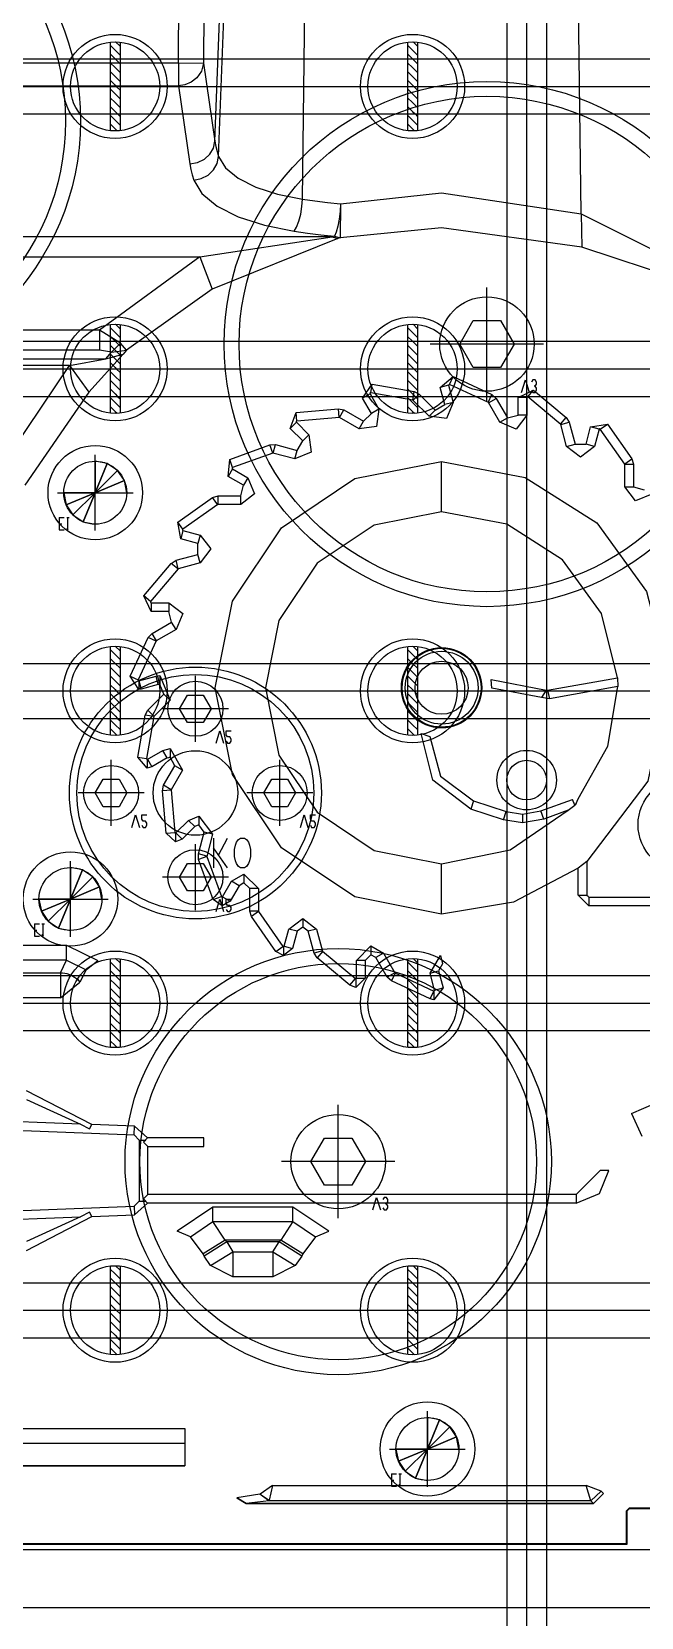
# Model space of a CAD drawing. Header units: millimetres. Extents: x -1 to 1014, y -756 to 757.
# Drawn here: x 195.3 to 228.3, y 82.8 to 168.7 of the extents above; entities that cross this region are included whole.
import ezdxf

# ---------------------------------------------------------------- set-up
doc = ezdxf.new("R2010")
doc.units = ezdxf.units.MM

# ---------------------------------------------------------------- blocks, each defined once
blk = doc.blocks.new('blockName2')
for points in [[(222.12, 281.492), (222.12, 29.578)], [(221.045, 280.418), (221.045, 37.2676)], [(223.194, 280.418), (223.194, 37.2676)], [(203.259, 167.015), (203.343, 181.31)], [(204.702, 181.302), (204.618, 167.007)], [(205.232, 162.764), (205.684, 174.518)], [(205.436, 161.936), (205.884, 173.705)], [(209.972, 159.626), (210.119, 171.549)], [(225.072, 158.827), (224.915, 171.549)], [(199.561, 168.143), (199.561, 163.338)], [(199.561, 167.976), (199.829, 167.707)], [(199.829, 167.707), (200.098, 167.439)], [(199.855, 168.156), (200.098, 167.913)], [(200.098, 168.143), (200.098, 163.338)], [(215.675, 168.143), (215.675, 163.338)], [(215.675, 167.976), (215.943, 167.707)], [(215.943, 167.707), (216.212, 167.439)], [(215.969, 168.156), (216.212, 167.913)], [(216.212, 168.143), (216.212, 163.338)], [(96.4318, 167.234), (270.999, 167.234)], [(166.245, 167.015), (203.259, 167.015)], [(199.561, 167.501), (199.828, 167.234)], [(199.561, 167.026), (199.829, 166.758)], [(199.828, 167.234), (199.829, 167.233)], [(199.829, 167.233), (200.098, 166.964)], [(199.829, 166.758), (200.098, 166.489)], [(203.259, 167.015), (203.259, 165.78)], [(203.259, 167.015), (204.618, 167.007)], [(204.618, 167.007), (204.511, 166.565), (204.26, 166.205), (203.943, 165.965), (203.607, 165.83), (203.259, 165.78)], [(204.618, 167.007), (205.232, 162.764)], [(215.675, 167.501), (215.942, 167.234)], [(215.675, 167.026), (215.943, 166.758)], [(215.942, 167.234), (215.943, 167.233)], [(215.943, 167.233), (216.212, 166.964)], [(215.943, 166.758), (216.212, 166.489)], [(199.561, 166.552), (199.829, 166.283)], [(199.561, 166.077), (199.829, 165.808)], [(199.829, 166.283), (200.098, 166.014)], [(215.675, 166.552), (215.943, 166.283)], [(215.675, 166.077), (215.943, 165.808)], [(215.943, 166.283), (216.212, 166.014)], [(96.4318, 165.741), (272.492, 165.741)], [(166.245, 165.78), (203.259, 165.78)], [(199.561, 165.602), (199.829, 165.333)], [(199.561, 165.127), (199.829, 164.859)], [(199.829, 165.808), (199.897, 165.741)], [(199.829, 165.333), (200.098, 165.065)], [(199.897, 165.741), (200.098, 165.54)], [(203.259, 165.78), (203.873, 161.537)], [(215.675, 165.602), (215.943, 165.333)], [(215.675, 165.127), (215.943, 164.859)], [(215.943, 165.808), (216.011, 165.741)], [(215.943, 165.333), (216.212, 165.065)], [(216.011, 165.741), (216.212, 165.54)], [(96.4318, 164.247), (270.999, 164.247)], [(199.561, 164.653), (199.829, 164.384)], [(199.561, 164.178), (199.829, 163.909)], [(199.829, 164.859), (200.098, 164.59)], [(199.829, 164.384), (199.966, 164.247)], [(199.966, 164.247), (200.098, 164.115)], [(215.675, 164.653), (215.943, 164.384)], [(215.675, 164.178), (215.943, 163.909)], [(215.943, 164.859), (216.212, 164.59)], [(215.943, 164.384), (216.08, 164.247)], [(216.08, 164.247), (216.212, 164.115)], [(199.561, 163.703), (199.829, 163.434)], [(199.829, 163.909), (200.098, 163.641)], [(199.829, 163.434), (199.935, 163.329)], [(215.675, 163.703), (215.943, 163.434)], [(215.943, 163.909), (216.212, 163.641)], [(215.943, 163.434), (216.048, 163.329)], [(203.873, 161.537), (204.298, 161.61), (204.673, 161.794), (204.966, 162.065), (205.155, 162.392), (205.232, 162.764)], [(205.232, 162.764), (205.282, 162.488), (205.35, 162.211), (205.436, 161.936)], [(204.089, 160.66), (204.496, 160.743), (204.866, 160.934), (205.163, 161.215), (205.359, 161.56), (205.436, 161.936)], [(205.436, 161.936), (205.813, 161.327), (206.493, 160.766), (207.445, 160.281), (208.624, 159.895), (209.972, 159.626)], [(203.873, 161.537), (203.925, 161.244), (203.997, 160.952), (204.089, 160.66)], [(204.089, 160.66), (204.537, 159.933), (205.355, 159.257), (206.5, 158.675), (207.92, 158.21), (209.529, 157.89)], [(212.037, 159.371), (217.517, 159.964)], [(217.517, 159.964), (225.072, 158.827)], [(209.529, 157.89), (209.663, 158.112), (209.784, 158.43), (209.882, 158.812), (209.946, 159.224), (209.972, 159.626)], [(209.972, 159.626), (210.654, 159.532), (211.343, 159.447), (212.037, 159.371)], [(212.037, 159.371), (212.019, 158.965), (211.971, 158.549), (211.9, 158.161), (211.811, 157.84), (211.715, 157.619)], [(212.037, 159.371), (212.015, 157.528)], [(225.072, 158.827), (225.104, 157.03)], [(225.072, 158.827), (229.806, 156.475)], [(211.589, 157.585), (187.039, 157.585)], [(204.415, 156.498), (211.589, 157.585)], [(211.895, 157.496), (205.093, 154.744)], [(209.529, 157.89), (210.251, 157.79), (210.98, 157.7), (211.715, 157.619)], [(211.715, 157.619), (211.589, 157.585)], [(211.589, 157.585), (211.895, 157.496)], [(211.715, 157.619), (212.015, 157.528)], [(212.015, 157.528), (211.895, 157.496)], [(217.517, 158.071), (212.015, 157.528)], [(225.104, 157.03), (217.517, 158.071)], [(187.039, 156.498), (204.415, 156.498)], [(204.415, 156.498), (198.982, 152.529)], [(204.415, 156.498), (205.093, 154.744)], [(230.468, 155.261), (225.104, 157.03)], [(205.093, 154.744), (200.448, 151.452)], [(219.972, 148.705), (219.972, 154.845)], [(219.233, 150.496), (218.495, 151.775), (219.233, 153.054), (220.71, 153.054), (221.449, 151.775), (220.71, 150.496), (219.233, 150.496)], [(198.982, 152.529), (172.849, 152.529)], [(200.117, 151.819), (198.982, 152.529)], [(198.982, 152.529), (198.982, 151.442)], [(199.561, 152.834), (199.561, 148.03)], [(199.561, 152.668), (199.829, 152.399)], [(199.561, 152.193), (199.828, 151.926)], [(199.829, 152.399), (200.098, 152.13)], [(199.855, 152.848), (200.098, 152.605)], [(200.098, 152.834), (200.098, 148.03)], [(215.675, 152.834), (215.675, 148.03)], [(215.675, 152.668), (215.943, 152.399)], [(215.675, 152.193), (215.942, 151.926)], [(215.943, 152.399), (216.212, 152.13)], [(215.969, 152.848), (216.212, 152.605)], [(216.212, 152.834), (216.212, 148.03)], [(96.4318, 151.926), (270.999, 151.926)], [(198.982, 151.442), (174.404, 151.442)], [(199.627, 151.335), (198.982, 151.442)], [(199.327, 150.981), (199.627, 151.335)], [(199.561, 151.718), (199.829, 151.45)], [(200.117, 151.819), (199.627, 151.335)], [(199.627, 151.335), (200.448, 151.452)], [(199.828, 151.926), (199.829, 151.924)], [(199.829, 151.924), (200.098, 151.656)], [(199.829, 151.45), (200.098, 151.181)], [(200.448, 151.452), (200.117, 151.819)], [(200.448, 151.452), (200.265, 151.233)], [(215.675, 151.718), (215.943, 151.45)], [(215.942, 151.926), (215.943, 151.924)], [(215.943, 151.924), (216.212, 151.656)], [(215.943, 151.45), (216.212, 151.181)], [(223.041, 151.775), (216.902, 151.775)], [(96.4318, 150.432), (272.492, 150.432)], [(175.573, 150.981), (199.327, 150.981)], [(197.364, 150.619), (175.573, 150.619)], [(193.497, 144.881), (197.364, 150.619)], [(197.364, 150.619), (199.327, 150.981)], [(197.364, 150.619), (198.406, 149.169)], [(200.265, 151.233), (198.406, 149.169)], [(199.327, 150.981), (200.265, 151.233)], [(199.561, 151.243), (199.829, 150.975)], [(199.561, 150.769), (199.829, 150.5)], [(199.829, 150.975), (200.098, 150.706)], [(199.829, 150.5), (199.897, 150.432)], [(199.897, 150.432), (200.098, 150.231)], [(215.675, 151.243), (215.943, 150.975)], [(215.675, 150.769), (215.943, 150.5)], [(215.943, 150.975), (216.212, 150.706)], [(215.943, 150.5), (216.011, 150.432)], [(216.011, 150.432), (216.212, 150.231)], [(199.561, 150.294), (199.829, 150.025)], [(199.561, 149.819), (199.829, 149.55)], [(199.829, 150.025), (200.098, 149.757)], [(199.829, 149.55), (200.098, 149.282)], [(213.231, 148.848), (213.76, 149.603)], [(213.678, 149.138), (213.76, 149.603)], [(213.76, 149.603), (216.033, 149.202)], [(215.675, 150.294), (215.943, 150.025)], [(215.675, 149.819), (215.943, 149.55)], [(215.943, 150.025), (216.212, 149.757)], [(215.943, 149.55), (216.212, 149.282)], [(217.44, 149.422), (218.147, 150.015)], [(217.897, 149.544), (217.44, 149.422)], [(217.948, 149.587), (217.921, 149.589), (217.9, 149.571), (217.897, 149.544)], [(217.897, 149.544), (218.146, 148.614)], [(217.948, 149.587), (218.147, 150.015)], [(220.05, 148.606), (217.948, 149.587)], [(218.147, 150.015), (220.239, 149.039)], [(221.852, 149.156), (222.054, 149.827), (222.255, 149.156)], [(222.591, 149.492), (222.658, 149.603), (222.658, 149.715), (222.591, 149.827), (222.457, 149.827), (222.39, 149.715)], [(96.4318, 148.939), (270.999, 148.939)], [(198.406, 149.169), (194.936, 144.133)], [(199.561, 149.344), (199.829, 149.076)], [(199.561, 148.87), (199.829, 148.601)], [(199.829, 149.076), (199.966, 148.939)], [(199.966, 148.939), (200.098, 148.807)], [(213.64, 149.084), (213.231, 148.848)], [(213.712, 148.014), (213.231, 148.848)], [(213.678, 149.138), (213.652, 149.133), (213.636, 149.111), (213.64, 149.084)], [(213.64, 149.084), (214.121, 148.25)], [(215.963, 148.735), (213.678, 149.138)], [(215.675, 149.344), (215.943, 149.076)], [(215.675, 148.87), (215.943, 148.601)], [(215.943, 149.076), (216.08, 148.939)], [(215.952, 148.737), (216.033, 149.202)], [(216.839, 147.86), (215.963, 148.735)], [(215.971, 148.727), (216.305, 149.061)], [(216.033, 149.202), (216.305, 149.061)], [(216.08, 148.939), (216.212, 148.807)], [(216.305, 149.061), (217.172, 148.194)], [(217.69, 148.492), (217.44, 149.422)], [(220.04, 148.611), (220.239, 149.039)], [(220.056, 148.596), (220.465, 148.833)], [(220.239, 149.039), (220.465, 148.833)], [(220.465, 148.833), (221.078, 147.77)], [(221.655, 148.887), (222.491, 149.277)], [(221.655, 147.925), (221.655, 148.887)], [(222.127, 148.887), (221.655, 148.887)], [(222.188, 148.915), (222.162, 148.924), (222.137, 148.912), (222.127, 148.887)], [(222.127, 148.887), (222.127, 147.925)], [(222.188, 148.915), (222.491, 149.277)], [(223.965, 147.424), (222.188, 148.915)], [(222.39, 149.268), (222.457, 149.156), (222.591, 149.156), (222.658, 149.268), (222.658, 149.38), (222.591, 149.492), (222.524, 149.492)], [(222.491, 149.277), (224.26, 147.793)], [(199.561, 148.395), (199.829, 148.126)], [(199.829, 148.601), (200.098, 148.332)], [(199.829, 148.126), (199.935, 148.021)], [(209.314, 147.203), (209.629, 148.07)], [(209.629, 148.07), (211.929, 148.271)], [(209.67, 147.6), (209.629, 148.07)], [(211.929, 148.271), (212.228, 148.205)], [(211.97, 147.801), (211.929, 148.271)], [(211.991, 147.796), (212.228, 148.205)], [(212.228, 148.205), (213.29, 147.592)], [(214.121, 148.25), (213.997, 147.307), (213.054, 147.183)], [(213.29, 147.592), (213.712, 148.014)], [(214.121, 148.25), (213.712, 148.014)], [(215.675, 148.395), (215.943, 148.126)], [(215.943, 148.601), (216.212, 148.332)], [(215.943, 148.126), (216.048, 148.021)], [(218.146, 148.614), (217.782, 147.736), (216.839, 147.86)], [(216.839, 147.86), (217.172, 148.194)], [(217.172, 148.194), (217.69, 148.492)], [(218.146, 148.614), (217.69, 148.492)], [(220.67, 147.534), (220.05, 148.606)], [(222.127, 147.925), (221.548, 147.17), (220.67, 147.534)], [(221.078, 147.77), (221.655, 147.925)], [(222.127, 147.925), (221.655, 147.925)], [(209.647, 147.537), (209.314, 147.203)], [(209.994, 146.523), (209.314, 147.203)], [(209.67, 147.6), (209.646, 147.588), (209.637, 147.562), (209.647, 147.537)], [(209.647, 147.537), (210.328, 146.856)], [(211.981, 147.802), (209.67, 147.6)], [(213.054, 147.183), (211.981, 147.802)], [(213.054, 147.183), (213.29, 147.592)], [(220.67, 147.534), (221.078, 147.77)], [(223.956, 147.432), (224.26, 147.793)], [(224.286, 146.228), (223.965, 147.424)], [(223.968, 147.413), (224.424, 147.535)], [(224.26, 147.793), (224.424, 147.535)], [(224.424, 147.535), (224.742, 146.35)], [(225.339, 146.35), (225.588, 147.28)], [(225.588, 147.28), (226.496, 147.44)], [(226.044, 147.158), (225.588, 147.28)], [(226.044, 147.158), (225.795, 146.228)], [(226.11, 147.169), (226.087, 147.184), (226.06, 147.179), (226.044, 147.158)], [(226.11, 147.169), (226.496, 147.44)], [(227.44, 145.269), (226.11, 147.169)], [(226.496, 147.44), (227.821, 145.549)], [(206.036, 145.52), (208.205, 146.31)], [(208.205, 146.31), (208.511, 146.323)], [(208.366, 145.866), (208.205, 146.31)], [(208.388, 145.867), (208.511, 146.323)], [(208.511, 146.323), (209.696, 146.005)], [(210.328, 146.856), (210.452, 145.913), (209.573, 145.549)], [(209.696, 146.005), (209.994, 146.523)], [(210.328, 146.856), (209.994, 146.523)], [(224.286, 146.228), (224.742, 146.35)], [(225.795, 146.228), (225.04, 145.649), (224.286, 146.228)], [(224.742, 146.35), (225.339, 146.35)], [(225.795, 146.228), (225.339, 146.35)], [(198.755, 141.672), (198.755, 145.765)], [(217.517, 120.881), (212.823, 121.813), (208.843, 124.473), (206.184, 128.453), (205.25, 133.147), (206.184, 137.842), (208.843, 141.822), (212.823, 144.482), (217.517, 145.414)], [(205.955, 144.601), (206.036, 145.52)], [(206.197, 145.076), (206.036, 145.52)], [(208.377, 145.87), (206.197, 145.076)], [(209.573, 145.549), (208.377, 145.87)], [(209.573, 145.549), (209.696, 146.005)], [(217.517, 145.414), (222.037, 144.551), (225.92, 142.084), (228.622, 138.359), (229.761, 133.901)], [(217.517, 142.688), (217.517, 145.414)], [(227.434, 145.278), (227.821, 145.549)], [(227.44, 144.03), (227.44, 145.269)], [(227.44, 145.257), (227.913, 145.257)], [(227.821, 145.549), (227.913, 145.257)], [(227.913, 145.257), (227.913, 144.03)], [(206.191, 145.01), (205.955, 144.601)], [(206.789, 144.12), (205.955, 144.601)], [(206.197, 145.076), (206.177, 145.058), (206.174, 145.031), (206.191, 145.01)], [(206.191, 145.01), (207.025, 144.529)], [(207.025, 144.529), (207.389, 143.65), (206.634, 143.071)], [(207.025, 144.529), (206.789, 144.12)], [(196.709, 143.718), (200.802, 143.718)], [(205.115, 143.451), (205.407, 143.543)], [(205.407, 143.543), (206.634, 143.543)], [(205.407, 143.071), (205.407, 143.543)], [(206.634, 143.543), (206.789, 144.12)], [(206.634, 143.071), (206.634, 143.543)], [(227.44, 144.03), (227.913, 144.03)], [(228.898, 143.64), (228.02, 143.276), (227.44, 144.03)], [(227.913, 144.03), (228.489, 143.876)], [(203.224, 142.127), (205.115, 143.451)], [(205.396, 143.071), (203.495, 141.74)], [(205.386, 143.064), (205.115, 143.451)], [(206.634, 143.071), (205.396, 143.071)], [(217.517, 142.688), (213.866, 141.965), (210.771, 139.894), (208.703, 136.799), (207.976, 133.147), (208.703, 129.496), (210.771, 126.401), (213.866, 124.33), (217.517, 123.607)], [(227.043, 133.682), (226.173, 137.166), (224.072, 140.081), (221.044, 142.015), (217.517, 142.688)], [(196.806, 142.373), (196.806, 141.702), (197.074, 141.702)], [(196.806, 142.373), (197.074, 142.373)], [(196.806, 142.038), (196.94, 142.038)], [(197.209, 141.814), (197.276, 141.702), (197.276, 142.373)], [(197.209, 142.373), (197.343, 142.373)], [(203.495, 141.74), (203.224, 142.127)], [(203.385, 141.218), (203.224, 142.127)], [(203.507, 141.674), (203.385, 141.218)], [(204.314, 140.969), (203.385, 141.218)], [(203.495, 141.74), (203.48, 141.717), (203.485, 141.691), (203.507, 141.674)], [(203.507, 141.674), (204.437, 141.425)], [(204.437, 141.425), (204.314, 140.969)], [(204.314, 140.372), (204.314, 140.969)], [(204.437, 141.425), (205.016, 140.671), (204.437, 139.916)], [(203.129, 140.055), (204.314, 140.372)], [(204.437, 139.916), (204.314, 140.372)], [(201.387, 138.122), (202.871, 139.89)], [(203.24, 139.596), (201.749, 137.818)], [(202.871, 139.89), (203.129, 140.055)], [(203.233, 139.587), (202.871, 139.89)], [(203.252, 139.599), (203.129, 140.055)], [(204.437, 139.916), (203.24, 139.596)], [(201.749, 137.818), (201.387, 138.122)], [(201.777, 137.286), (201.387, 138.122)], [(201.749, 137.818), (201.741, 137.792), (201.752, 137.768), (201.777, 137.758)], [(201.777, 137.758), (201.777, 137.286)], [(201.777, 137.758), (202.74, 137.758)], [(202.74, 137.758), (202.74, 137.286)], [(202.74, 137.758), (203.495, 137.179), (203.13, 136.3)], [(202.74, 137.286), (201.777, 137.286)], [(201.832, 136.095), (202.894, 136.709)], [(202.894, 136.709), (202.74, 137.286)], [(203.13, 136.3), (202.894, 136.709)], [(200.65, 133.778), (201.625, 135.87)], [(201.625, 135.87), (201.832, 136.095)], [(202.053, 135.67), (201.625, 135.87)], [(202.068, 135.687), (201.832, 136.095)], [(203.13, 136.3), (202.058, 135.681)], [(199.561, 135.378), (199.561, 130.573)], [(199.561, 135.211), (199.829, 134.942)], [(199.829, 134.942), (200.098, 134.674)], [(199.855, 135.391), (200.098, 135.149)], [(200.098, 135.378), (200.098, 130.573)], [(202.058, 135.681), (201.078, 133.578)], [(215.675, 135.378), (215.675, 130.573)], [(215.675, 135.211), (215.943, 134.942)], [(215.943, 134.942), (216.212, 134.674)], [(215.969, 135.391), (216.212, 135.149)], [(216.212, 135.378), (216.212, 130.573)], [(96.4318, 134.469), (270.999, 134.469)], [(199.561, 134.736), (199.828, 134.469)], [(199.561, 134.261), (199.829, 133.993)], [(199.828, 134.469), (199.829, 134.468)], [(199.829, 134.468), (200.098, 134.199)], [(215.675, 134.736), (215.942, 134.469)], [(215.675, 134.261), (215.943, 133.993)], [(215.942, 134.469), (215.943, 134.468)], [(215.943, 134.468), (216.212, 134.199)], [(199.561, 133.787), (199.829, 133.518)], [(199.561, 133.312), (199.829, 133.043)], [(199.829, 133.993), (200.098, 133.724)], [(199.829, 133.518), (200.098, 133.249)], [(200.65, 133.778), (201.078, 133.578)], [(201.111, 133.054), (200.65, 133.778)], [(201.078, 133.578), (201.075, 133.554), (201.088, 133.534), (201.113, 133.525)], [(201.111, 133.526), (201.111, 133.054)], [(201.113, 133.525), (202.05, 133.776)], [(201.12, 133.527), (201.243, 133.071)], [(202.172, 133.32), (201.243, 133.071)], [(202.05, 133.776), (202.252, 133.803)], [(202.172, 133.32), (202.05, 133.776)], [(202.252, 133.331), (202.172, 133.32)], [(202.252, 133.803), (202.252, 133.331)], [(202.252, 133.803), (202.805, 132.469)], [(202.471, 132.803), (202.252, 133.331)], [(204.18, 130.22), (204.18, 133.797)], [(215.675, 133.787), (215.943, 133.518)], [(215.675, 133.312), (215.943, 133.043)], [(215.943, 133.993), (216.212, 133.724)], [(215.943, 133.518), (216.212, 133.249)], [(220.238, 133.122), (220.201, 133.595)], [(220.201, 133.595), (223.179, 133.022)], [(223.258, 133.009), (227.043, 133.682)], [(227.058, 133.209), (223.366, 132.55)], [(224.914, 127.121), (226.516, 129.978), (227.058, 133.209)], [(229.781, 133.429), (228.687, 128.083), (225.386, 123.737)], [(227.043, 133.682), (227.058, 133.209)], [(96.4318, 132.976), (272.492, 132.976)], [(199.561, 132.837), (199.829, 132.569)], [(199.561, 132.362), (199.829, 132.094)], [(199.829, 133.043), (199.897, 132.976)], [(199.829, 132.569), (200.098, 132.3)], [(199.897, 132.976), (200.098, 132.775)], [(201.243, 133.071), (201.113, 133.061)], [(201.603, 131.935), (202.471, 132.803)], [(202.805, 132.469), (201.929, 131.593)], [(202.805, 132.469), (202.471, 132.803)], [(203.751, 131.265), (203.322, 132.009), (203.751, 132.752), (204.609, 132.752), (205.039, 132.009), (204.609, 131.265), (203.751, 131.265)], [(215.675, 132.837), (215.943, 132.569)], [(215.675, 132.362), (215.943, 132.094)], [(215.943, 133.043), (216.011, 132.976)], [(215.943, 132.569), (216.212, 132.3)], [(216.011, 132.976), (216.212, 132.775)], [(222.933, 132.619), (220.238, 133.122)], [(223.179, 133.022), (222.933, 132.619)], [(223.366, 132.55), (222.933, 132.619)], [(223.179, 133.022), (223.258, 133.009)], [(223.258, 133.009), (223.366, 132.55)], [(199.561, 131.888), (199.829, 131.619)], [(199.829, 132.094), (200.098, 131.825)], [(199.829, 131.619), (199.966, 131.482)], [(201.061, 129.39), (201.462, 131.664)], [(201.462, 131.664), (201.603, 131.935)], [(201.927, 131.582), (201.462, 131.664)], [(201.929, 131.593), (201.526, 129.308)], [(201.937, 131.602), (201.603, 131.935)], [(205.969, 132.009), (202.392, 132.009)], [(215.675, 131.888), (215.943, 131.619)], [(215.943, 132.094), (216.212, 131.825)], [(215.943, 131.619), (216.08, 131.482)], [(96.4318, 131.482), (270.999, 131.482)], [(199.561, 131.413), (199.829, 131.144)], [(199.561, 130.938), (199.829, 130.669)], [(199.829, 131.144), (200.098, 130.876)], [(199.829, 130.669), (199.935, 130.564)], [(199.966, 131.482), (200.098, 131.35)], [(205.306, 130.144), (205.507, 130.816), (205.709, 130.144)], [(205.843, 130.256), (205.91, 130.144), (206.045, 130.144), (206.112, 130.256), (206.112, 130.368), (206.045, 130.48), (205.91, 130.48), (205.843, 130.592), (205.843, 130.816), (206.112, 130.816)], [(215.675, 131.413), (215.943, 131.144)], [(215.675, 130.938), (215.943, 130.669)], [(215.943, 131.144), (216.212, 130.876)], [(215.943, 130.669), (216.048, 130.564)], [(216.08, 131.482), (216.212, 131.35)], [(219.101, 126.561), (217.038, 128.139), (216.413, 130.66)], [(216.413, 130.66), (216.874, 130.503)], [(202.414, 129.751), (202.805, 129.856)], [(202.805, 129.856), (202.805, 129.384)], [(202.805, 129.856), (203.482, 128.684)], [(216.874, 130.503), (217.463, 128.351), (219.247, 127.01)], [(199.615, 125.655), (199.615, 129.232)], [(201.061, 129.39), (201.526, 129.308)], [(201.562, 128.793), (201.061, 129.39)], [(201.526, 129.308), (201.529, 129.287), (201.542, 129.271), (201.569, 129.263)], [(201.562, 129.265), (201.562, 128.793)], [(201.569, 129.263), (202.414, 129.751)], [(201.581, 129.27), (201.817, 128.861)], [(202.651, 129.343), (201.817, 128.861)], [(202.651, 129.343), (202.414, 129.751)], [(202.459, 127.858), (203.073, 128.92)], [(202.805, 129.384), (202.666, 129.333)], [(203.073, 128.92), (202.805, 129.384)], [(203.482, 128.684), (203.073, 128.92)], [(208.746, 125.655), (208.746, 129.232)], [(199.185, 126.7), (198.756, 127.443), (199.185, 128.187), (200.044, 128.187), (200.473, 127.443), (200.044, 126.7), (199.185, 126.7)], [(201.817, 128.861), (201.562, 128.793)], [(203.482, 128.684), (202.863, 127.612)], [(208.316, 126.7), (207.887, 127.443), (208.316, 128.187), (209.175, 128.187), (209.604, 127.443), (209.175, 126.7), (208.316, 126.7)], [(201.403, 127.443), (197.826, 127.443)], [(202.393, 127.559), (202.459, 127.858)], [(202.864, 127.6), (202.393, 127.559)], [(202.594, 125.259), (202.393, 127.559)], [(202.868, 127.622), (202.459, 127.858)], [(202.863, 127.612), (203.065, 125.301)], [(210.534, 127.443), (206.957, 127.443)], [(217.517, 123.607), (221.234, 124.361), (224.364, 126.504)], [(219.247, 127.01), (219.101, 126.561)], [(220.861, 125.989), (219.101, 126.561)], [(219.247, 127.01), (221.007, 126.438)], [(220.861, 125.989), (221.007, 126.438)], [(221.007, 126.438), (221.903, 126.296)], [(221.903, 126.296), (222.894, 126.471)], [(222.894, 126.471), (224.612, 127.096)], [(223.056, 126.027), (222.894, 126.471)], [(224.364, 126.504), (223.056, 126.027)], [(224.364, 126.504), (224.724, 126.787)], [(224.724, 126.787), (224.612, 127.096)], [(224.809, 126.87), (224.724, 126.787)], [(224.809, 126.87), (224.914, 127.121)], [(200.74, 125.579), (200.942, 126.25), (201.143, 125.579)], [(201.278, 125.691), (201.345, 125.579), (201.479, 125.579), (201.546, 125.691), (201.546, 125.803), (201.479, 125.914), (201.345, 125.914), (201.278, 126.026), (201.278, 126.25), (201.546, 126.25)], [(203.127, 125.278), (203.808, 125.958)], [(204.142, 125.625), (203.461, 124.944)], [(203.808, 125.958), (204.36, 126.187)], [(204.142, 125.625), (203.808, 125.958)], [(204.36, 125.715), (204.142, 125.625)], [(204.36, 126.187), (205.115, 125.204)], [(204.36, 126.187), (204.36, 125.715)], [(204.659, 125.326), (204.36, 125.715)], [(209.872, 125.579), (210.073, 126.25), (210.274, 125.579)], [(210.409, 125.691), (210.476, 125.579), (210.61, 125.579), (210.677, 125.691), (210.677, 125.803), (210.61, 125.914), (210.476, 125.914), (210.409, 126.026), (210.409, 126.25), (210.677, 126.25)], [(221.903, 125.824), (220.861, 125.989)], [(221.903, 126.296), (221.903, 125.824)], [(223.056, 126.027), (221.903, 125.824)], [(202.594, 125.259), (203.065, 125.301)], [(203.101, 124.795), (202.594, 125.259)], [(203.065, 125.301), (203.071, 125.284), (203.084, 125.271), (203.101, 125.267)], [(203.101, 125.267), (203.111, 125.268), (203.12, 125.272), (203.127, 125.278)], [(203.101, 125.267), (203.101, 124.795)], [(203.461, 124.944), (203.101, 124.795)], [(203.127, 125.278), (203.461, 124.944)], [(204.18, 121.089), (204.18, 124.666)], [(204.342, 124.141), (204.659, 125.326)], [(205.115, 125.204), (204.659, 125.326)], [(205.115, 125.204), (204.795, 124.008)], [(205.169, 125.001), (205.169, 123.39)], [(205.438, 124.08), (205.921, 125.001)], [(206.619, 123.39), (206.512, 123.466), (206.405, 123.62), (206.351, 123.773), (206.297, 124.003), (206.297, 124.387), (206.351, 124.617), (206.405, 124.771), (206.512, 124.924), (206.619, 125.001), (206.834, 125.001), (206.942, 124.924), (207.049, 124.771), (207.103, 124.617), (207.157, 124.387), (207.157, 124.003), (207.103, 123.773), (207.049, 123.62), (206.942, 123.466), (206.834, 123.39), (206.619, 123.39)], [(204.798, 124.019), (204.342, 124.141)], [(204.355, 123.835), (204.342, 124.141)], [(204.799, 123.997), (204.355, 123.835)], [(205.144, 121.666), (204.355, 123.835)], [(204.795, 124.008), (205.588, 121.827)], [(205.921, 123.39), (205.169, 124.464)], [(197.412, 119.649), (197.412, 123.742)], [(203.751, 122.134), (203.322, 122.878), (203.751, 123.621), (204.609, 123.621), (205.039, 122.878), (204.609, 122.134), (203.751, 122.134)], [(206.136, 122.655), (206.812, 123.046)], [(206.812, 123.046), (206.812, 122.574)], [(206.812, 123.046), (207.594, 122.265)], [(217.517, 120.881), (217.517, 123.607)], [(224.914, 123.362), (221.418, 121.517), (217.517, 120.881)], [(225.386, 123.737), (224.914, 123.362)], [(224.914, 121.903), (224.914, 123.362)], [(225.386, 123.737), (225.386, 121.903)], [(205.969, 122.878), (202.392, 122.878)], [(205.655, 121.822), (206.136, 122.655)], [(206.545, 122.419), (206.063, 121.586)], [(206.545, 122.419), (206.136, 122.655)], [(206.812, 122.574), (206.545, 122.419)], [(207.122, 122.265), (206.812, 122.574)], [(207.594, 122.265), (207.122, 122.265)], [(207.122, 121.038), (207.122, 122.265)], [(207.594, 122.265), (207.594, 121.026)], [(195.366, 121.696), (199.459, 121.696)], [(205.144, 121.666), (205.588, 121.827)], [(205.623, 121.331), (205.144, 121.666)], [(205.306, 121.013), (205.507, 121.685), (205.709, 121.013)], [(205.588, 121.827), (205.596, 121.815), (205.608, 121.806), (205.623, 121.803)], [(205.623, 121.803), (205.635, 121.805), (205.646, 121.812), (205.655, 121.822)], [(205.623, 121.803), (205.623, 121.331)], [(206.063, 121.586), (205.623, 121.331)], [(205.655, 121.822), (206.063, 121.586)], [(205.843, 121.125), (205.91, 121.013), (206.045, 121.013), (206.112, 121.125), (206.112, 121.237), (206.045, 121.349), (205.91, 121.349), (205.843, 121.461), (205.843, 121.685), (206.112, 121.685)], [(224.914, 121.903), (225.386, 121.903)], [(225.49, 121.326), (224.914, 121.903)], [(225.386, 121.903), (225.469, 121.825)], [(225.49, 121.798), (244.027, 121.798)], [(225.49, 121.798), (225.49, 121.326)], [(244.027, 121.326), (225.49, 121.326)], [(195.463, 120.351), (195.463, 119.679), (195.732, 119.679)], [(195.463, 120.351), (195.732, 120.351)], [(195.866, 119.791), (195.933, 119.679), (195.933, 120.351)], [(195.866, 120.351), (196, 120.351)], [(207.594, 121.038), (207.122, 121.038)], [(207.214, 120.746), (207.122, 121.038)], [(207.6, 121.017), (207.214, 120.746)], [(208.538, 118.855), (207.214, 120.746)], [(207.594, 121.026), (208.924, 119.126)], [(209.239, 120.067), (209.994, 120.646)], [(209.994, 120.646), (209.994, 120.174)], [(209.994, 120.646), (210.748, 120.067)], [(195.463, 120.015), (195.597, 120.015)], [(208.99, 119.137), (209.239, 120.067)], [(209.695, 119.945), (209.239, 120.067)], [(209.695, 119.945), (209.446, 119.015)], [(209.994, 120.174), (209.695, 119.945)], [(210.292, 119.945), (209.994, 120.174)], [(210.748, 120.067), (210.292, 119.945)], [(210.61, 118.76), (210.292, 119.945)], [(210.748, 120.067), (211.069, 118.871)], [(188.296, 119.19), (197.196, 119.19)], [(197.196, 118.374), (197.196, 119.19)], [(197.196, 119.19), (198.9, 118.367)], [(208.538, 118.855), (208.924, 119.126)], [(208.955, 118.638), (208.538, 118.855)], [(208.924, 119.126), (208.933, 119.117), (208.943, 119.112), (208.955, 119.11)], [(208.955, 119.11), (208.97, 119.113), (208.983, 119.123), (208.99, 119.137)], [(208.955, 119.11), (208.955, 118.638)], [(209.446, 119.015), (208.955, 118.638)], [(208.99, 119.137), (209.446, 119.015)], [(211.066, 118.882), (210.61, 118.76)], [(210.774, 118.502), (210.61, 118.76)], [(211.078, 118.863), (210.774, 118.502)], [(211.069, 118.871), (212.846, 117.38)], [(212.907, 118.37), (213.688, 119.151)], [(213.688, 118.679), (213.379, 118.37)], [(213.688, 119.151), (213.688, 118.679)], [(213.688, 119.151), (214.365, 118.761)], [(213.956, 118.525), (213.688, 118.679)], [(214.365, 118.761), (213.956, 118.525)], [(214.365, 118.761), (214.984, 117.688)], [(216.888, 117.681), (217.462, 118.643)], [(217.462, 118.643), (217.572, 118.183)], [(217.462, 118.643), (217.572, 118.183)], [(197.196, 118.374), (189.112, 118.374)], [(196.872, 117.698), (197.196, 118.374)], [(197.196, 118.374), (198.261, 117.86)], [(198.261, 117.86), (197.927, 117.197)], [(198.261, 117.86), (198.9, 118.367)], [(199.561, 118.458), (199.561, 113.654)], [(199.561, 118.291), (199.829, 118.023)], [(199.561, 117.817), (199.828, 117.549)], [(199.829, 118.023), (200.098, 117.754)], [(199.855, 118.472), (200.098, 118.229)], [(200.098, 118.458), (200.098, 113.654)], [(212.543, 117.018), (210.774, 118.502)], [(212.907, 117.408), (212.907, 118.37)], [(213.379, 118.37), (212.907, 118.37)], [(213.379, 118.37), (213.379, 117.408)], [(214.569, 117.462), (213.956, 118.525)], [(215.675, 118.458), (215.675, 113.654)], [(215.675, 118.291), (215.943, 118.023)], [(215.675, 117.817), (215.942, 117.549)], [(215.943, 118.023), (216.212, 117.754)], [(215.969, 118.472), (216.212, 118.229)], [(216.212, 118.458), (216.212, 113.654)], [(216.888, 117.681), (217.345, 117.803)], [(217.572, 118.183), (217.345, 117.803)], [(217.345, 117.803), (217.594, 116.873)], [(96.4318, 117.549), (270.999, 117.549)], [(188.436, 117.698), (196.872, 117.698)], [(196.872, 117.698), (196.872, 116.339)], [(196.872, 117.698), (196.987, 117.693), (197.1, 117.679), (197.223, 117.652), (197.356, 117.609), (197.495, 117.546), (197.64, 117.46), (197.785, 117.346), (197.927, 117.197)], [(196.872, 116.339), (197.927, 117.197)], [(199.561, 117.342), (199.829, 117.073)], [(199.828, 117.549), (199.829, 117.548)], [(199.829, 117.548), (200.098, 117.279)], [(199.829, 117.073), (200.098, 116.805)], [(212.543, 117.018), (212.846, 117.38)], [(212.87, 116.899), (212.543, 117.018)], [(212.846, 117.38), (212.853, 117.375), (212.861, 117.372), (212.87, 117.371)], [(212.87, 117.371), (212.888, 117.376), (212.902, 117.389), (212.907, 117.408)], [(213.379, 117.408), (212.87, 116.899)], [(212.87, 117.371), (212.87, 116.899)], [(212.907, 117.408), (213.379, 117.408)], [(214.978, 117.698), (214.569, 117.462)], [(214.795, 117.256), (214.569, 117.462)], [(214.994, 117.684), (214.795, 117.256)], [(216.887, 116.28), (214.795, 117.256)], [(214.984, 117.688), (217.097, 116.703)], [(215.675, 117.342), (215.943, 117.073)], [(215.942, 117.549), (215.943, 117.548)], [(215.943, 117.548), (216.212, 117.279)], [(215.943, 117.073), (216.212, 116.805)], [(217.138, 116.751), (216.888, 117.681)], [(96.4318, 116.056), (272.492, 116.056)], [(196.872, 116.339), (187.479, 116.339)], [(199.561, 116.867), (199.829, 116.598)], [(199.561, 116.392), (199.829, 116.124)], [(199.829, 116.598), (200.098, 116.33)], [(199.829, 116.124), (199.897, 116.056)], [(199.897, 116.056), (200.098, 115.855)], [(215.675, 116.867), (215.943, 116.598)], [(215.675, 116.392), (215.943, 116.124)], [(215.943, 116.598), (216.212, 116.33)], [(215.943, 116.124), (216.011, 116.056)], [(216.011, 116.056), (216.212, 115.855)], [(216.887, 116.28), (217.086, 116.708)], [(217.102, 116.232), (216.887, 116.28)], [(217.094, 116.705), (217.102, 116.232)], [(217.097, 116.703), (217.123, 116.711), (217.137, 116.729), (217.138, 116.751)], [(217.594, 116.873), (217.102, 116.232)], [(217.138, 116.751), (217.594, 116.873)], [(199.561, 115.917), (199.829, 115.649)], [(199.561, 115.443), (199.829, 115.174)], [(199.829, 115.649), (200.098, 115.38)], [(199.829, 115.174), (200.098, 114.906)], [(215.675, 115.917), (215.943, 115.649)], [(215.675, 115.443), (215.943, 115.174)], [(215.943, 115.649), (216.212, 115.38)], [(215.943, 115.174), (216.212, 114.906)], [(96.4318, 114.563), (270.999, 114.563)], [(199.561, 114.968), (199.829, 114.699)], [(199.561, 114.493), (199.829, 114.225)], [(199.829, 114.699), (199.966, 114.563)], [(199.966, 114.563), (200.098, 114.431)], [(215.675, 114.968), (215.943, 114.699)], [(215.675, 114.493), (215.943, 114.225)], [(215.943, 114.699), (216.08, 114.563)], [(216.08, 114.563), (216.212, 114.431)], [(199.561, 114.018), (199.829, 113.75)], [(199.829, 114.225), (200.098, 113.956)], [(199.829, 113.75), (199.935, 113.645)], [(215.675, 114.018), (215.943, 113.75)], [(215.943, 114.225), (216.212, 113.956)], [(215.943, 113.75), (216.048, 113.645)], [(198.565, 109.47), (195.029, 111.303)], [(227.806, 110.075), (229.798, 110.944)], [(195.029, 110.831), (197.948, 109.494)], [(211.915, 104.392), (211.915, 110.532)], [(227.806, 110.075), (228.359, 108.833)], [(191.121, 109.285), (200.867, 108.908)], [(197.948, 109.494), (192.314, 109.712)], [(197.948, 109.494), (198.437, 109.238)], [(198.437, 109.238), (198.565, 109.47)], [(200.885, 109.38), (198.565, 109.47)], [(200.867, 108.908), (200.885, 109.38)], [(201.594, 108.748), (200.885, 109.38)], [(200.867, 108.908), (201.131, 108.633)], [(201.131, 108.633), (201.131, 105.324)], [(201.131, 108.633), (201.489, 108.633)], [(201.489, 108.633), (201.367, 108.512)], [(201.367, 108.512), (201.603, 108.276)], [(201.594, 108.748), (201.485, 108.638)], [(204.638, 108.748), (201.594, 108.748)], [(204.638, 108.276), (204.638, 108.748)], [(204.638, 108.276), (204.638, 108.748)], [(211.176, 106.183), (210.438, 107.462), (211.176, 108.741), (212.653, 108.741), (213.392, 107.462), (212.653, 106.183), (211.176, 106.183)], [(201.603, 105.681), (201.603, 108.276)], [(201.603, 108.276), (204.638, 108.276)], [(214.984, 107.462), (208.845, 107.462)], [(224.81, 105.209), (226.061, 105.727), (226.58, 106.978)], [(226.107, 106.978), (224.81, 105.681)], [(226.58, 106.978), (226.107, 106.978)], [(226.58, 106.978), (226.107, 106.978)], [(191.121, 104.672), (200.867, 105.049)], [(201.131, 105.324), (200.867, 105.049)], [(200.867, 105.049), (200.885, 104.577)], [(200.885, 104.577), (201.594, 105.209)], [(201.131, 105.324), (201.489, 105.324)], [(201.603, 105.681), (201.367, 105.445)], [(201.489, 105.324), (201.367, 105.445)], [(201.594, 105.209), (201.485, 105.319)], [(224.81, 105.209), (201.594, 105.209)], [(224.81, 105.681), (201.603, 105.681)], [(205.13, 104.997), (203.186, 103.685)], [(209.462, 104.997), (205.13, 104.997)], [(205.13, 104.211), (205.13, 104.997)], [(209.462, 104.211), (209.462, 104.997)], [(211.406, 103.685), (209.462, 104.997)], [(213.796, 104.843), (213.997, 105.514), (214.198, 104.843)], [(214.534, 105.178), (214.601, 105.29), (214.601, 105.402), (214.534, 105.514), (214.4, 105.514), (214.333, 105.402)], [(214.333, 104.954), (214.4, 104.843), (214.534, 104.843), (214.601, 104.954), (214.601, 105.066), (214.534, 105.178), (214.467, 105.178)], [(224.81, 105.681), (224.81, 105.209)], [(192.314, 104.245), (197.948, 104.463)], [(195.029, 102.653), (198.565, 104.487)], [(197.948, 104.463), (195.029, 103.126)], [(198.437, 104.718), (197.948, 104.463)], [(198.565, 104.487), (198.437, 104.718)], [(198.565, 104.487), (200.885, 104.577)], [(203.915, 103.391), (205.13, 104.211)], [(205.13, 104.211), (209.462, 104.211)], [(205.785, 103.209), (205.13, 104.211)], [(209.462, 104.211), (208.807, 103.209)], [(209.462, 104.211), (210.677, 103.391)], [(203.915, 103.391), (203.186, 103.685)], [(204.6, 102.458), (203.915, 103.391)], [(205.785, 103.209), (204.6, 102.458)], [(208.807, 103.209), (205.785, 103.209)], [(205.785, 103.209), (205.878, 103.11)], [(208.714, 103.11), (208.807, 103.209)], [(209.992, 102.458), (208.807, 103.209)], [(210.677, 103.391), (209.992, 102.458)], [(210.677, 103.391), (211.406, 103.685)], [(204.653, 102.34), (204.599, 102.458)], [(205.878, 103.11), (204.653, 102.34)], [(205.005, 101.832), (204.653, 102.34)], [(205.005, 101.832), (206.213, 102.568)], [(205.878, 103.11), (206.213, 102.568)], [(208.714, 103.11), (205.878, 103.11)], [(206.213, 102.568), (206.213, 101.209)], [(206.213, 102.568), (208.379, 102.568)], [(208.379, 102.568), (208.714, 103.11)], [(208.379, 102.568), (208.379, 101.209)], [(208.379, 102.568), (209.587, 101.832)], [(209.938, 102.34), (208.714, 103.11)], [(209.938, 102.34), (209.587, 101.832)], [(209.992, 102.458), (209.938, 102.34)], [(199.561, 101.807), (199.561, 97.0028)], [(199.561, 101.64), (199.829, 101.372)], [(199.855, 101.821), (200.098, 101.578)], [(200.098, 101.807), (200.098, 97.0028)], [(206.213, 101.209), (205.005, 101.832)], [(209.587, 101.832), (208.379, 101.209)], [(215.675, 101.807), (215.675, 97.0028)], [(215.675, 101.64), (215.943, 101.372)], [(215.969, 101.821), (216.212, 101.578)], [(216.212, 101.807), (216.212, 97.0028)], [(96.4318, 100.898), (270.999, 100.898)], [(199.561, 101.165), (199.828, 100.898)], [(199.561, 100.691), (199.829, 100.422)], [(199.828, 100.898), (199.829, 100.897)], [(199.829, 101.372), (200.098, 101.103)], [(199.829, 100.897), (200.098, 100.628)], [(208.379, 101.209), (206.213, 101.209)], [(215.675, 101.165), (215.942, 100.898)], [(215.675, 100.691), (215.943, 100.422)], [(215.942, 100.898), (215.943, 100.897)], [(215.943, 101.372), (216.212, 101.103)], [(215.943, 100.897), (216.212, 100.628)], [(199.561, 100.216), (199.829, 99.9474)], [(199.561, 99.7412), (199.829, 99.4727)], [(199.829, 100.422), (200.098, 100.154)], [(199.829, 99.9474), (200.098, 99.6788)], [(215.675, 100.216), (215.943, 99.9474)], [(215.675, 99.7412), (215.943, 99.4727)], [(215.943, 100.422), (216.212, 100.154)], [(215.943, 99.9474), (216.212, 99.6788)], [(96.4318, 99.4049), (272.492, 99.4049)], [(199.561, 99.2665), (199.829, 98.9979)], [(199.829, 99.4727), (199.897, 99.4049)], [(199.829, 98.9979), (200.098, 98.7293)], [(199.897, 99.4049), (200.098, 99.2041)], [(215.675, 99.2665), (215.943, 98.9979)], [(215.943, 99.4727), (216.011, 99.4049)], [(215.943, 98.9979), (216.212, 98.7293)], [(216.011, 99.4049), (216.212, 99.2041)], [(199.561, 98.7917), (199.829, 98.5231)], [(199.561, 98.3169), (199.829, 98.0484)], [(199.829, 98.5231), (200.098, 98.2546)], [(199.829, 98.0484), (199.966, 97.9117)], [(215.675, 98.7917), (215.943, 98.5231)], [(215.675, 98.3169), (215.943, 98.0484)], [(215.943, 98.5231), (216.212, 98.2546)], [(215.943, 98.0484), (216.08, 97.9117)], [(96.4318, 97.9117), (270.999, 97.9117)], [(199.561, 97.8422), (199.829, 97.5736)], [(199.561, 97.3674), (199.829, 97.0988)], [(199.829, 97.5736), (200.098, 97.305)], [(199.966, 97.9117), (200.098, 97.7798)], [(215.675, 97.8422), (215.943, 97.5736)], [(215.675, 97.3674), (215.943, 97.0988)], [(215.943, 97.5736), (216.212, 97.305)], [(216.08, 97.9117), (216.212, 97.7798)], [(199.829, 97.0988), (199.935, 96.9937)], [(215.943, 97.0988), (216.048, 96.9937)], [(216.749, 89.8386), (216.749, 93.9316)], [(163.823, 92.9894), (203.607, 92.9894)], [(203.607, 92.9894), (203.607, 90.9662)], [(163.823, 92.2033), (203.607, 92.2033)], [(214.702, 91.8851), (218.795, 91.8851)], [(163.823, 90.9662), (203.607, 90.9662)], [(203.607, 90.9662), (163.823, 90.9662)], [(214.8, 90.5402), (214.8, 89.8687), (215.068, 89.8687)], [(214.8, 90.5402), (215.068, 90.5402)], [(215.203, 89.9806), (215.27, 89.8687), (215.27, 90.5402)], [(215.203, 90.5402), (215.337, 90.5402)], [(207.676, 89.4332), (206.426, 89.2414)], [(207.692, 89.4432), (207.676, 89.4332)], [(208.163, 89.0835), (207.676, 89.4332)], [(208.352, 89.9008), (207.692, 89.4432)], [(207.692, 89.4432), (208.179, 89.1147)], [(208.352, 89.9008), (208.179, 89.1147)], [(208.352, 89.9008), (225.354, 89.9008)], [(214.8, 90.2045), (214.934, 90.2045)], [(226.15, 89.6032), (225.354, 89.9008)], [(225.605, 89.0835), (225.354, 89.9008)], [(226.15, 89.6032), (225.605, 89.0835)], [(225.745, 88.9397), (226.29, 89.4826)], [(226.29, 89.4826), (225.745, 88.9397)], [(226.29, 89.4826), (226.15, 89.6034)], [(206.426, 89.2414), (206.933, 88.9397)], [(206.933, 88.9397), (206.426, 89.2414)], [(208.163, 89.0835), (206.933, 88.9397)], [(206.933, 88.9397), (225.745, 88.9397)], [(225.745, 88.9397), (206.933, 88.9397)], [(208.163, 89.0835), (208.179, 89.1147)], [(225.605, 89.0835), (208.163, 89.0835)], [(225.745, 88.9397), (225.605, 89.0835)], [(227.53, 88.5297), (227.696, 88.6946)], [(227.53, 86.7624), (227.53, 88.5297)], [(227.559, 88.5297), (227.696, 88.666)], [(227.559, 86.7339), (227.559, 88.5297)], [(227.696, 88.6946), (231.21, 88.6946)], [(227.696, 88.666), (231.229, 88.666)], [(105.199, 86.4393), (265.359, 86.4393)], [(186.682, 86.7624), (227.53, 86.7624)], [(186.682, 86.7339), (227.559, 86.7339)], [(227.53, 86.7624), (227.559, 86.7339)], [(101.803, 83.291), (265.628, 83.291)]]:
    blk.add_lwpolyline(points)
for points in [[(199.408, 145.294), (198.755, 145.424), (198.755, 143.718), (198.755, 143.718)], [(199.961, 144.924), (199.408, 145.294), (198.755, 143.718), (198.755, 143.718)], [(200.331, 144.371), (199.961, 144.924), (198.755, 143.718), (198.755, 143.718)], [(197.05, 143.718), (197.18, 143.066), (198.755, 143.718), (198.755, 143.718)], [(197.18, 143.066), (197.549, 142.512), (198.755, 143.718), (198.755, 143.718)], [(197.549, 142.512), (198.102, 142.143), (198.755, 143.718), (198.755, 143.718)], [(198.102, 142.143), (198.755, 142.013), (198.755, 143.718), (198.755, 143.718)], [(200.46, 143.718), (200.331, 144.371), (198.755, 143.718), (198.755, 143.718)], [(198.065, 123.271), (197.412, 123.401), (197.412, 121.696), (197.412, 121.696)], [(198.618, 122.902), (198.065, 123.271), (197.412, 121.696), (197.412, 121.696)], [(198.988, 122.348), (198.618, 122.902), (197.412, 121.696), (197.412, 121.696)], [(199.118, 121.696), (198.988, 122.348), (197.412, 121.696), (197.412, 121.696)], [(195.707, 121.696), (195.837, 121.043), (197.412, 121.696), (197.412, 121.696)], [(195.837, 121.043), (196.206, 120.49), (197.412, 121.696), (197.412, 121.696)], [(196.206, 120.49), (196.76, 120.12), (197.412, 121.696), (197.412, 121.696)], [(196.76, 120.12), (197.412, 119.99), (197.412, 121.696), (197.412, 121.696)], [(217.402, 93.4607), (216.749, 93.5905), (216.749, 91.8851), (216.749, 91.8851)], [(217.955, 93.091), (217.402, 93.4607), (216.749, 91.8851), (216.749, 91.8851)], [(218.325, 92.5377), (217.955, 93.091), (216.749, 91.8851), (216.749, 91.8851)], [(218.454, 91.8851), (218.325, 92.5377), (216.749, 91.8851), (216.749, 91.8851)], [(215.044, 91.8851), (215.173, 91.2325), (216.749, 91.8851), (216.749, 91.8851)], [(215.173, 91.2325), (215.543, 90.6792), (216.749, 91.8851), (216.749, 91.8851)], [(215.543, 90.6792), (216.096, 90.3095), (216.749, 91.8851), (216.749, 91.8851)], [(216.096, 90.3095), (216.749, 90.1797), (216.749, 91.8851), (216.749, 91.8851)]]:
    blk.add_lwpolyline(points, close=True)
for centre, radius in [((183.715, 163.861), 14.2339), ((183.715, 163.861), 13.4283), ((199.829, 165.741), 2.8199), ((215.943, 165.741), 2.8199), ((199.829, 165.741), 2.4171), ((215.943, 165.741), 2.4171), ((219.972, 151.775), 14.2339), ((219.972, 151.775), 13.4283), ((219.972, 151.775), 2.5581), ((199.829, 150.432), 2.8199), ((215.943, 150.432), 2.8199), ((199.829, 150.432), 2.4171), ((215.943, 150.432), 2.4171), ((198.755, 143.718), 2.5581), ((198.755, 143.718), 1.7054), ((199.829, 132.976), 2.8199), ((215.943, 132.976), 2.8199), ((199.829, 132.976), 2.4171), ((215.943, 132.976), 2.4171), ((217.517, 133.147), 2.176), ((217.517, 133.147), 2.1455), ((217.517, 133.147), 2.1364), ((217.517, 133.147), 1.9751), ((204.18, 127.443), 6.8216), ((217.517, 133.147), 1.439), ((204.18, 127.443), 6.4187), ((204.18, 132.009), 1.4905), ((199.615, 127.443), 1.4905), ((204.18, 127.443), 2.2895), ((208.746, 127.443), 1.4905), ((222.12, 128.141), 1.6114), ((222.12, 128.141), 1.0743), ((230.714, 125.724), 2.5581), ((197.412, 121.696), 2.5581), ((204.18, 122.878), 1.4905), ((197.412, 121.696), 1.7054), ((199.829, 116.056), 2.8199), ((211.915, 107.462), 11.5483), ((215.943, 116.056), 2.8199), ((199.829, 116.056), 2.4171), ((211.915, 107.462), 10.7426), ((215.943, 116.056), 2.4171), ((211.915, 107.462), 2.5581), ((199.829, 99.4049), 2.8199), ((199.829, 99.4049), 2.4171), ((215.943, 99.4049), 2.8199), ((215.943, 99.4049), 2.4171), ((216.749, 91.8851), 2.5581), ((216.749, 91.8851), 1.7054)]:
    blk.add_circle(centre, radius)

msp = doc.modelspace()

# ---------------------------------------------------------------- block references
msp.add_blockref('blockName2', (0, 0))

doc.saveas('drawing.dxf')
